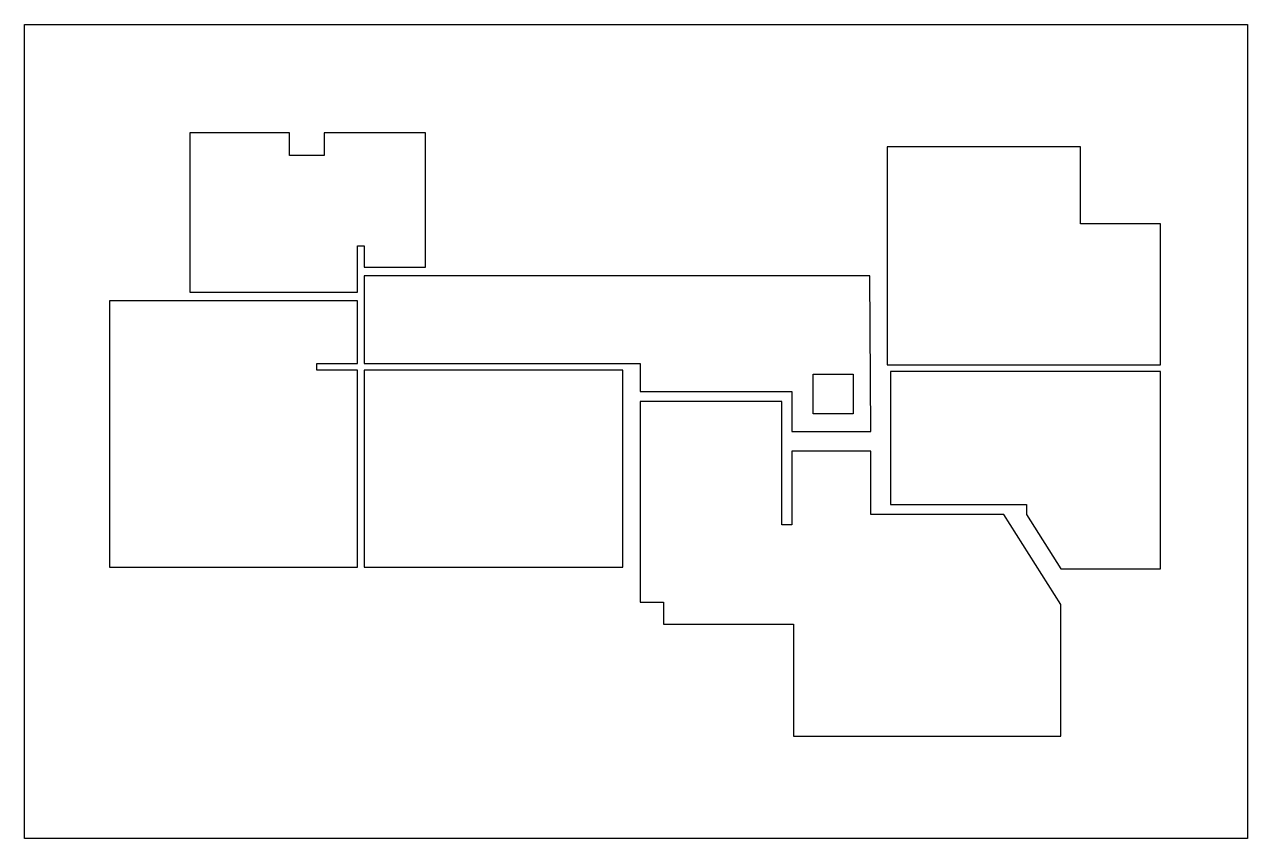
# Model space of a CAD drawing. Header units: metres. Extents: x 2551199 to 2569584, y 5172354 to 5184595.
import ezdxf

# ---------------------------------------------------------------- set-up
doc = ezdxf.new("R2010")
doc.units = ezdxf.units.M
doc.layers.add('AREE LEONARDO', color=5, linetype='Continuous')

msp = doc.modelspace()

# ---------------------------------------------------------------- linework, layer by layer
at = {"layer": 'AREE LEONARDO', "color": 4}
msp.add_lwpolyline([(2551199, 5184595), (2569584, 5184595), (2569584, 5172354), (2551199, 5172354)], close=True, dxfattribs=at)
at = {"layer": 'AREE LEONARDO', "color": 3}
msp.add_lwpolyline([(2553685, 5180569), (2556205, 5180569), (2556205, 5181267), (2556305, 5181267), (2556305, 5180947), (2557225, 5180947), (2557225, 5182967), (2555705, 5182967), (2555705, 5182627), (2555185, 5182627), (2555185, 5182967), (2553685, 5182967), (2553685, 5180569)], dxfattribs=at)
at = {"layer": 'AREE LEONARDO', "color": 5}
for points in [[(2568275, 5179477), (2568275, 5181599), (2567075, 5181599), (2567075, 5182754), (2564165, 5182754), (2564165, 5179477), (2568275, 5179477)], [(2563905, 5180817), (2556305, 5180817), (2556305, 5179497), (2560455, 5179497), (2560455, 5179075), (2562733, 5179075), (2562733, 5178477), (2563923, 5178477), (2563905, 5180817)], [(2552475, 5180437), (2552475, 5176437), (2556205, 5176437), (2556205, 5179397), (2555596, 5179397), (2555596, 5179497), (2556205, 5179497), (2556205, 5180437), (2552475, 5180437)], [(2556305, 5179397), (2556305, 5176437), (2560195, 5176437), (2560195, 5179397), (2556305, 5179397)], [(2564215, 5179377), (2564215, 5177377), (2566263, 5177377), (2566263, 5177227), (2566775, 5176412), (2568275, 5176412), (2568275, 5179377), (2564215, 5179377)], [(2560455, 5178925), (2560455, 5175907), (2560805, 5175907), (2560805, 5175577), (2562758, 5175577), (2562758, 5173895), (2566775, 5173895), (2566775, 5175872), (2565922, 5177227), (2563923, 5177227), (2563923, 5178177), (2562733, 5178177), (2562733, 5177073), (2562583, 5177073), (2562583, 5178925), (2560455, 5178925)]]:
    msp.add_lwpolyline(points, dxfattribs=at)
at = {"layer": 'AREE LEONARDO', "color": 1}
msp.add_lwpolyline([(2563055, 5179339), (2563655, 5179339), (2563655, 5178739), (2563055, 5178739)], close=True, dxfattribs=at)

doc.saveas('drawing.dxf')
